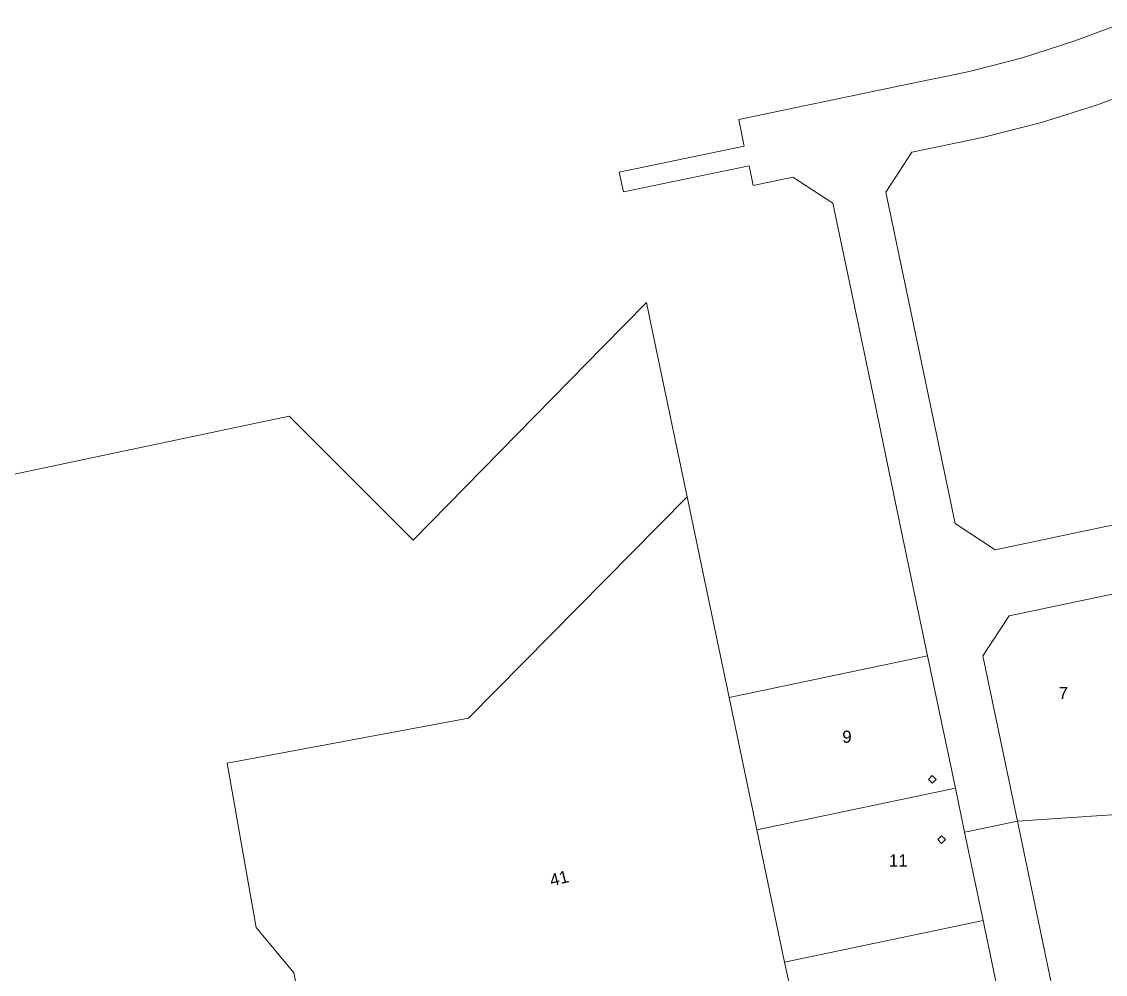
# Model space of a CAD drawing. Header units: metres. Extents: x 314590 to 317940, y 6263421 to 6264427.
# Drawn here: x 317556.4 to 317716.7, y 6264262.2 to 6264403.1 of the extents above; entities that cross this region are included whole.
import ezdxf
from ezdxf.enums import TextEntityAlignment as Align

# ---------------------------------------------------------------- set-up
doc = ezdxf.new("R2010")
doc.units = ezdxf.units.M
doc.layers.get('0').update_dxf_attribs({"color": 6})
doc.layers.add('Cadastre Buildings_SP_EXT', color=9, linetype='Continuous', lineweight=5)
doc.layers.add('Cadastre Land Parcels_SP_EXT', color=9, linetype='Continuous', lineweight=5)
doc.layers.add('Services_SP_EXT', color=7, linetype='Continuous')
doc.styles.get("Standard").update_dxf_attribs({"font": 'arial.ttf'})

# ---------------------------------------------------------------- blocks, each defined once
blk = doc.blocks.new('CCP_EXT')
at = {"flags": 9}
for tag, p in [('LIFE_SUPPORT', (0, -1.6)), ('STATE', (0, -1.8)), ('NOTES', (0, -2))]:
    blk.add_attdef(tag, text='', height=0.2, dxfattribs=at).set_placement(p, align=Align.MIDDLE_LEFT)
blk.add_wipeout([(0, 0.57), (0.57, 0), (0, -0.57), (-0.57, 0)])
blk.add_lwpolyline([(-0.57, 0), (0, 0.57), (0.57, 0), (0, -0.57), (-0.57, 0)])
at = {"flags": 1}
blk.add_attdef('Z', (0, 0), '', height=0.2, dxfattribs=at)
at = {"flags": 9}
for tag, p in [('CCP_TYPE', (0, 0)), ('CONSTRUCTED_VOLTAGE', (0, -0.2)), ('OPERATING_VOLTAGE', (0, -0.6)), ('ORIENTATION', (0, -0.8)), ('OWNED_BY', (0, -1)), ('NO_PHASES', (0, -0.4)), ('USAGE', (0, -1.2)), ('LEGEND', (0, -1.4))]:
    blk.add_attdef(tag, text='', height=0.2, dxfattribs=at).set_placement(p, align=Align.MIDDLE_LEFT)

msp = doc.modelspace()

# ---------------------------------------------------------------- linework, layer by layer
at = {"layer": 'Cadastre Buildings_SP_EXT', "linetype": 'Continuous'}
msp.add_lwpolyline([(317550.17, 6264235.25), (317568.28, 6264239.04), (317587.21, 6264243), (317599.16, 6264245.5), (317599.93, 6264245.65), (317596.64, 6264262.4), (317591.09, 6264269.07), (317586.79, 6264293.39), (317622.51, 6264300.08), (317654.85, 6264332.82), (317654.85, 6264332.82), (317653.28, 6264340.33), (317649.59, 6264357.95), (317648.84, 6264361.55), (317642.39, 6264354.99), (317637.5, 6264350.01), (317614.32, 6264326.38), (317595.95, 6264344.77), (317529.74, 6264330.78)], dxfattribs=at)
at = {"layer": 'Cadastre Land Parcels_SP_EXT', "linetype": 'Continuous'}
for points in [[(317719.83, 6264403.13), (317712.21, 6264400.27), (317704.45, 6264397.8), (317699.49, 6264396.51), (317696.59, 6264395.77), (317693.35, 6264395.08), (317690.39, 6264394.47), (317680.91, 6264392.48), (317662.49, 6264388.63), (317663.31, 6264384.71), (317644.8, 6264380.84), (317645.41, 6264377.93), (317664.01, 6264381.82), (317664.62, 6264378.88), (317670.5, 6264380.11), (317676.42, 6264376.25), (317678.96, 6264364.1), (317682.65, 6264346.48), (317686.54, 6264327.88), (317690.44, 6264309.28), (317694.54, 6264289.7), (317695.9, 6264283.17), (317696.44, 6264283.29), (317703.74, 6264284.81), (317698.61, 6264309.29), (317702.48, 6264315.2), (317720.1, 6264318.89)], [(317720.68, 6264329.22), (317716.58, 6264328.37), (317700.43, 6264324.99), (317694.51, 6264328.86), (317689.47, 6264352.92), (317684.25, 6264377.88), (317688.12, 6264383.8), (317695.49, 6264385.34), (317698.93, 6264386.08), (317704.17, 6264387.41), (317707.28, 6264388.22), (317715.55, 6264390.84), (317721.84, 6264393.2)], [(317724.19, 6264286.19), (317703.74, 6264284.81), (317709.47, 6264257.42), (317709.55, 6264257.04), (317709.82, 6264255.97), (317710.15, 6264254.93), (317710.54, 6264253.89), (317710.97, 6264252.89), (317711.46, 6264251.9), (317712, 6264250.95), (317712.59, 6264250.02), (317713.23, 6264249.12), (317713.91, 6264248.26), (317714.64, 6264247.44), (317715.41, 6264246.65), (317716.22, 6264245.91), (317717.06, 6264245.21)], [(317709.47, 6264257.42), (317703.74, 6264284.81), (317696.44, 6264283.29), (317695.9, 6264283.17), (317698.63, 6264270.12), (317701.51, 6264256.38)]]:
    msp.add_lwpolyline(points, dxfattribs=at)
for points in [[(317657.18, 6264321.73), (317654.85, 6264332.82), (317622.51, 6264300.08), (317586.79, 6264293.39), (317591.09, 6264269.07), (317596.64, 6264262.4), (317599.93, 6264245.65), (317611.1, 6264247.99), (317623.04, 6264250.5), (317634.98, 6264253), (317647.02, 6264255.52), (317665.62, 6264259.41), (317670.03, 6264260.34), (317669.27, 6264263.97), (317665.17, 6264283.55), (317661.07, 6264303.13), (317657.18, 6264321.73)], [(317724.19, 6264286.19), (317720.1, 6264318.89), (317702.48, 6264315.2), (317698.61, 6264309.29), (317703.74, 6264284.81), (317724.19, 6264286.19)], [(317694.54, 6264289.7), (317690.44, 6264309.28), (317661.07, 6264303.13), (317665.17, 6264283.55), (317694.54, 6264289.7)], [(317695.9, 6264283.17), (317694.54, 6264289.7), (317665.17, 6264283.55), (317669.27, 6264263.97), (317698.63, 6264270.12), (317695.9, 6264283.17)], [(317703.29, 6264250.49), (317703.08, 6264250.98), (317702.52, 6264252.56), (317702.03, 6264254.17), (317701.63, 6264255.8), (317701.51, 6264256.38), (317698.63, 6264270.12), (317669.27, 6264263.97), (317670.03, 6264260.34), (317673.28, 6264244.38), (317703.29, 6264250.49)]]:
    msp.add_lwpolyline(points, close=True, dxfattribs=at)

# ---------------------------------------------------------------- texts
at = {"layer": 'Cadastre Land Parcels_SP_EXT'}
for s, p in [('7', (317709.82, 6264302.88)), ('9', (317677.8, 6264296.42)), ('11', (317684.7, 6264278.1))]:
    msp.add_text(s, height=1.8, dxfattribs=at).set_placement(p)
msp.add_text('41', height=1.8, rotation=14.0303, dxfattribs=at).set_placement((317634.77, 6264275.16))

# ---------------------------------------------------------------- next in the draw order: block references
at = {"layer": 'Services_SP_EXT'}
for p in [(317691.12, 6264291.01), (317692.5, 6264282.09)]:
    msp.add_blockref('CCP_EXT', p, dxfattribs=at)

doc.saveas('drawing.dxf')
